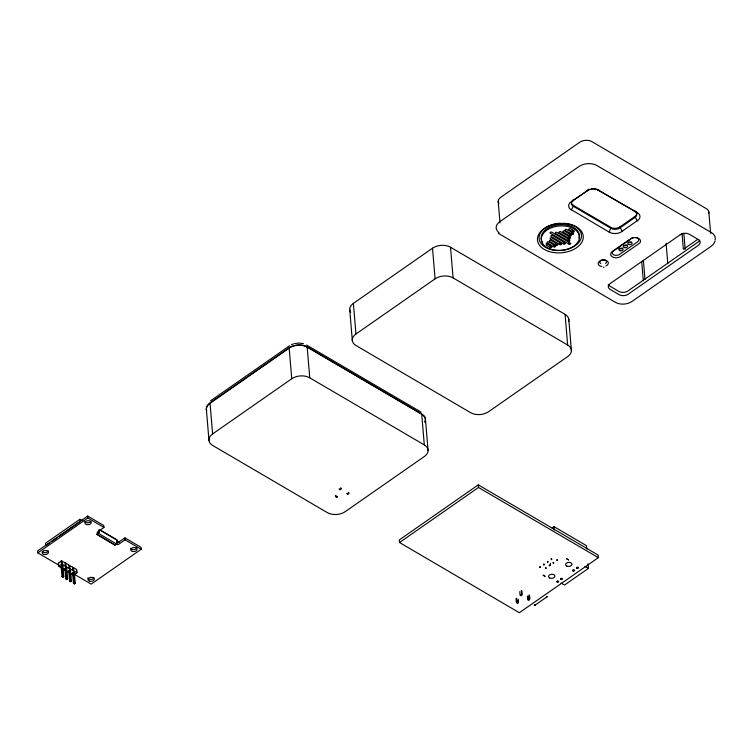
<?xml version="1.0" encoding="UTF-8"?>
<svg xmlns="http://www.w3.org/2000/svg" width="753" height="753" viewBox="0 0 753 753"><rect width="100%" height="100%" fill="white"/><g stroke="black" fill="none" stroke-linecap="round" stroke-linejoin="round"><path stroke-width="1.13" d="M114.908 545.05L96.817 534.291L114.908 545.05L116.395 543.939L117.139 544.381A1.064 0.678 -4.8 0 0 118.645 544.306L125.064 539.826L124.904 537.868L118.475 542.348A1.064 0.678 -4.8 0 1 117.054 542.461M546.687 596.856L546.894 596.263L546.744 596.894A1.101 0.574 55.1 0 0 547.073 596.705L546.744 596.894M550.471 565.343C547.139 566.294 551.996 564.712 550.292 563.169M534.912 605.064L534.216 605.101L535.044 605.054A1.101 0.574 55.1 0 0 535.364 604.866L535.044 605.054M715.096 241.016L713.486 244.132L711.096 246.316L631.993 301.454C627.051 304.683 620.199 305.125 615.041 302.151L498.364 233.317M62.876 577.175L63.77 576.544L62.894 566.115L61.991 565.588L61.097 566.209L61.972 576.647L62.904 577.118M66.706 579.415L67.601 578.793L66.725 568.355L65.822 567.828L64.927 568.449L65.803 578.888L66.735 579.358M70.537 581.655L71.431 581.034L70.556 570.605L69.653 570.068L68.749 570.699L69.634 581.128L70.537 581.655L71.431 581.034L70.528 580.507L69.653 570.068M74.359 583.904L75.262 583.274L74.378 572.845L73.474 572.318L72.58 572.939L73.455 583.368L74.387 583.839M609.252 232.178L569.917 208.873A9.384 5.996 -4.8 0 1 569.88 202.868L588.215 190.085A9.384 5.996 -4.8 0 1 597.581 189.596L638.704 213.683A9.384 5.996 -4.8 0 1 638.742 219.688L620.406 232.47A9.384 5.996 -4.8 0 1 611.041 232.969L609.252 232.178L610.937 227.387L573.249 205.305A6.382 4.076 -4.8 0 1 571.574 201.456M556.994 581.241L557.691 582.201M560.787 578.605L560.863 579.405A0.96 0.612 -4.8 0 0 562.482 579.001A0.96 0.612 -4.8 0 0 561.211 578.379A0.96 0.612 -4.8 0 0 560.919 579.434M572.986 570.096L573.061 570.906M576.77 567.451L576.854 568.261A0.96 0.612 -4.8 0 0 578.464 567.856A0.96 0.612 -4.8 0 0 577.203 567.235A0.96 0.612 -4.8 0 0 576.911 568.289M571.292 209.946L573.334 206.284A6.382 4.076 -4.8 0 1 573.287 200.514L573.212 199.536M539.75 566.783C540.87 569.136 540.447 565.061 539.835 567.564M543.544 564.138C544.664 566.491 544.24 562.416 543.628 564.919M547.337 561.503C548.457 563.846 548.033 559.771 547.422 562.275M551.13 558.858C552.137 561.239 551.911 557.107 551.215 559.63M545.483 567.706C546.593 570.049 546.17 565.983 545.558 568.487M549.266 565.061L549.351 565.842M553.06 562.416C554.18 564.769 553.756 560.693 553.144 563.197M556.853 559.78C557.973 562.124 557.549 558.048 556.938 560.552M96.817 534.376L98.85 532.625L99.067 530.056M96.826 534.461L99.01 532.578L99.123 529.717M98.379 533.378L97.551 532.898A1.064 0.678 -4.8 0 1 97.542 531.938L103.961 527.467L103.801 525.509L87.668 516.059L37.65 550.923L37.81 552.881L58.96 565.268M98.304 533.246L116.395 543.939M116.404 544.014L117.393 542.132L116.96 539.929A4.885 2.786 -59.6 0 0 116.621 539.647L100.535 530.225M210.529 400.86L289.632 345.721M206.614 410.827A12.754 8.151 -4.8 0 1 210.04 403.279L289.18 348.112A12.754 8.151 -4.8 0 1 307.177 347.171L421.736 414.282A12.754 8.151 -4.8 0 1 424.974 422.254M350.691 312.401A12.754 8.151 -4.8 0 1 353.383 303.365L432.514 248.198A12.754 8.151 -4.8 0 1 450.52 247.248L565.07 314.359A12.754 8.151 -4.8 0 1 568.609 321.54M82.811 520.944L79.931 519.259L45.585 543.195L45.792 545.643L49.604 542.979M51.515 541.652L57.237 537.661M59.148 536.334L80.129 521.697L79.931 519.259M37.81 552.881L87.837 518.017L87.668 516.059M212.619 433.926L291.75 378.759A12.754 8.151 -4.8 0 1 309.756 377.818L424.306 444.919A12.754 8.151 -4.8 0 1 424.391 456.469L345.26 511.626A12.754 8.151 -4.8 0 1 327.254 512.577L212.704 445.465A12.754 8.151 -4.8 0 1 212.619 433.926L210.04 403.279M355.953 334.003L435.093 278.845A12.754 8.151 -4.8 0 1 453.09 277.895L567.649 345.006A12.754 8.151 -4.8 0 1 567.734 356.546L488.593 411.712A12.754 8.151 -4.8 0 1 470.597 412.653L356.037 345.552A12.754 8.151 -4.8 0 1 355.953 334.003L353.383 303.365M58.405 563.413L61.238 560.957L65.069 562.717L65.332 566.294L76.815 572.544L73.982 575M65.332 566.294L62.254 564.016L58.668 566.03L61.746 568.317M62.894 566.115L62 566.736L61.097 566.209M66.725 568.355L65.831 568.986L64.927 568.449M70.556 570.605L69.662 571.226L68.749 570.699M62.894 576.732L63.77 576.544L62.866 576.017L62.603 576.939L61.972 576.647L62.866 576.017L61.991 565.588M74.378 572.845L73.483 573.466L72.58 572.939M114.908 544.89L116.941 543.214L117.11 540.541M66.725 578.972L67.601 578.793L66.697 578.257L66.424 579.179L65.803 578.888L66.697 578.257L65.822 567.828M70.556 581.212L69.634 581.128L70.528 580.507L70.857 581.391M74.387 583.462L75.262 583.274L74.349 582.747L74.086 583.669L73.455 583.368L74.349 582.747L73.474 572.318M124.904 537.868L141.027 547.318L141.188 549.276L91.169 584.14L74.058 574.115M610.937 227.387A6.382 4.076 -4.8 0 0 619.935 226.907L634.864 216.506A6.382 4.076 -4.8 0 0 635.843 211.527M697.447 239.529L683.385 249.328L682.039 233.355M478.287 484.857L399.297 539.92L399.514 542.527L519.344 612.726L598.334 557.662L598.117 555.055L478.287 484.857L478.503 487.464L598.334 557.662M399.514 542.527L478.503 487.464M552.005 527.938L553.916 526.601L586.474 545.68L586.756 549.088M535.289 604.97L546.998 596.818M587.999 563.865L588.385 568.421L564.496 585.072L561.079 583.067M571.235 201.653L588.225 190.104A6.382 4.076 -4.8 0 1 589.533 189.389M586.436 191.055L588.225 190.104L588.14 189.125M291.42 344.676L293.444 343.876M294.527 343.575L299.082 343.048L303.468 343.669M603.464 267.343L604.066 267.259M69.154 568.543L68.89 564.957L65.069 562.717M68.9 565.447L72.721 567.207L72.985 570.303M72.985 570.783L72.73 567.687L73.474 567.649L76.552 569.447L76.815 572.544M337.542 496.312A1.101 0.574 55.1 0 1 337.175 496.82L336.666 496.585A1.101 0.574 55.1 0 1 335.979 495.399M335.377 495.813A1.101 0.574 55.1 0 0 336.054 496.989L336.572 497.234A1.101 0.574 55.1 0 0 336.949 496.735L337.175 496.82M516.605 598.23L516.869 601.365A1.101 0.574 55.1 0 0 517.527 602.541L518.045 602.776A1.101 0.574 55.1 0 0 518.422 602.278L518.158 599.143M516.003 598.654L516.266 601.788A1.101 0.574 55.1 0 0 516.925 602.955L517.443 603.2A1.101 0.574 55.1 0 0 517.819 602.692L517.65 600.602M591.067 188.899A6.382 4.076 -4.8 0 1 597.223 189.634L599.369 190.377M637.33 212.619L597.223 189.634M116.348 539.75L116.499 539.826A4.574 2.607 -59.6 0 1 116.8 540.07L116.969 540.278M336.572 497.234L336.412 497.206M518.045 602.776L517.885 602.748M517.443 603.2L517.292 603.162M572.779 231.98L568.91 229.721A1.064 0.678 -4.8 0 1 570.35 228.714L574.219 230.973A1.064 0.678 -4.8 0 1 572.779 231.98L572.591 229.806M572.045 234.428L565.164 230.399A1.064 0.678 -4.8 0 1 566.604 229.392L573.485 233.421A1.064 0.678 -4.8 0 1 572.045 234.428L571.772 231.162M569.805 235.99L562.924 231.962A1.064 0.678 -4.8 0 1 564.364 230.955L571.245 234.983A1.064 0.678 -4.8 0 1 569.805 235.99L569.532 232.724M569.07 238.428L559.178 232.639A1.064 0.678 -4.8 0 1 560.618 231.632L570.51 237.43A1.064 0.678 -4.8 0 1 569.07 238.428L568.797 235.171M568.336 240.875L555.432 233.317A1.064 0.678 -4.8 0 1 556.872 232.31L569.786 239.868A1.064 0.678 -4.8 0 1 568.336 240.875L568.157 238.701M569.117 244.207L550.179 233.11A1.064 0.678 -4.8 0 1 551.62 232.103L570.558 243.2A1.064 0.678 -4.8 0 1 569.117 244.207L568.844 240.941M563.856 244L550.951 236.433A1.064 0.678 -4.8 0 1 552.391 235.435L565.305 242.993A1.064 0.678 -4.8 0 1 563.856 244L563.677 241.826M560.11 244.678L550.217 238.88A1.064 0.678 -4.8 0 1 551.667 237.873L561.559 243.671A1.064 0.678 -4.8 0 1 560.11 244.678L559.931 242.504M556.363 245.356L549.483 241.327A1.064 0.678 -4.8 0 1 550.932 240.32L557.804 244.349A1.064 0.678 -4.8 0 1 556.363 245.356L556.185 243.181M554.123 246.918L547.252 242.89A1.064 0.678 -4.8 0 1 548.692 241.882L555.563 245.911A1.064 0.678 -4.8 0 1 554.123 246.918L553.944 244.744M546.518 245.327L550.377 247.596A1.064 0.678 -4.8 0 0 551.817 246.589L547.958 244.33A1.064 0.678 -4.8 0 0 546.518 245.327L546.33 243.153M306.584 345.025L421.115 412.126M584.968 566.416L588.385 568.421M87.837 518.017L103.961 527.467M125.064 539.826L141.188 549.276M100.422 530.404L115.491 539.233M117.27 541.134L119.2 542.264M62.499 568.75L64.805 570.106M66.32 571L69.398 572.798M70.151 573.24L73.229 575.038M637.386 220.902L634.864 216.506M622.185 231.5L619.935 226.907M708.818 211.866L710.625 233.411M683.828 233.317L685.174 249.29M666.094 243.257L667.807 263.682M643.391 260.293L645.001 279.448M641.707 261.46L643.326 280.756M634.826 210.727L634.901 211.706A6.382 4.076 -4.8 0 1 634.948 217.476L620.02 227.886A6.382 4.076 -4.8 0 1 611.012 228.366L573.334 206.284L573.249 205.305M568.779 319.14L571.414 350.578M565.07 314.359L567.649 345.006M550.198 245.422L550.377 247.596M553.916 526.601L554.199 530.018M498.204 201.343L500.011 222.888M529.557 595.331L529.83 598.626A1.101 0.631 -59.6 0 1 529.124 600.019A1.101 0.631 -59.6 0 1 528.277 599.708M528.945 594.983L529.227 598.277A1.101 0.631 -59.6 0 1 528.521 599.661A1.101 0.631 -59.6 0 1 527.674 599.36L527.411 596.056M528.013 596.404L528.201 598.597M521.904 590.917L522.168 594.145A1.092 0.621 -59.6 0 1 521.471 595.529A1.092 0.621 -59.6 0 1 520.634 595.218M521.302 590.559L521.565 593.797A1.092 0.621 -59.6 0 1 520.869 595.171A1.092 0.621 -59.6 0 1 520.031 594.87L519.758 591.632M450.52 247.248L453.09 277.895M432.514 248.198L435.093 278.845M425.436 419.054L428.081 450.501M421.736 414.282L424.306 444.919M349.693 309.332L352.338 340.77M307.177 347.171L309.756 377.818M289.18 348.112L291.75 378.759M206.36 409.246L208.995 440.684M76.815 573.024L76.552 569.447M73.474 567.649L73.738 570.746M69.653 565.399L69.907 568.496M65.822 563.159L66.076 566.256M61.991 560.919L62.254 564.016M61.238 560.957L61.501 564.053M58.405 562.933L58.668 566.51M72.721 567.207L72.73 567.687M715.058 239.859A12.754 8.151 -4.8 0 0 711.529 232.677L596.969 165.566A12.754 8.151 -4.8 0 0 578.972 166.517L499.832 221.683A12.754 8.151 -4.8 0 0 497.14 230.719M499.079 232.677A12.754 8.151 -4.8 0 1 497.677 231.416M498.863 203.395A8.499 5.431 -4.8 0 1 500.66 197.361L579.791 142.204A8.499 5.431 -4.8 0 1 591.792 141.573L706.352 208.675A8.499 5.431 -4.8 0 1 708.705 213.466M608.208 284.399A6.382 4.076 -4.8 0 0 609.864 286.14L618.91 291.439A6.382 4.076 -4.8 0 0 627.908 290.969L698.087 242.042A6.382 4.076 -4.8 0 0 699.716 240.132M622.675 248.132A2.127 1.355 -4.8 0 1 620.566 248.914A2.127 1.355 -4.8 0 1 618.787 248.01M627.155 245.017A2.127 1.355 -4.8 0 1 623.484 245.205M631.306 242.193A2.127 1.355 -4.8 0 1 627.964 242.08M629.235 240.019A2.127 1.355 -4.8 0 1 629.781 239.943M541.548 240.226A19.136 12.227 -4.8 0 1 560.166 224.61A19.136 12.227 -4.8 0 1 579.001 238.249M542.649 242.466A19.136 12.227 -4.8 0 1 542.009 241.365M564.298 223.293A21.263 13.582 -4.8 0 1 577.146 244.245A21.263 13.582 -4.8 0 1 541.275 243.868A21.263 13.582 -4.8 0 1 560.157 223.246M636.539 237.675A4.254 2.72 -4.8 0 1 637.452 241.911L619.54 254.401A4.254 2.72 -4.8 0 1 613.535 254.712A4.254 2.72 -4.8 0 1 613.507 250.862L631.428 238.372A4.254 2.72 -4.8 0 1 633.32 237.572M600.743 263.635A3.398 2.174 -4.8 0 1 600.715 260.557A3.398 2.174 -4.8 0 1 605.516 260.303A3.398 2.174 -4.8 0 1 605.544 263.381M601.939 266.506A5.12 3.266 -4.8 0 1 598.804 261.865A5.12 3.266 -4.8 0 1 606.833 260.764A5.12 3.266 -4.8 0 1 605.817 265.969M48.248 550.848A3.191 2.033 -4.8 0 1 45.519 552.542A3.191 2.033 -4.8 0 1 42.309 551.591M93.984 577.89A3.191 2.033 -4.8 0 1 90.793 579.424A3.191 2.033 -4.8 0 1 87.866 577.965M90.784 521.443A3.191 2.033 -4.8 0 1 87.63 522.78A3.191 2.033 -4.8 0 1 84.825 521.424M136.848 547.798A3.191 2.033 -4.8 0 1 133.846 549.615A3.191 2.033 -4.8 0 1 130.646 548.269M116.367 539.543A2.014 1.148 -59.6 0 1 116.611 539.647M340.695 487.831A1.092 0.621 -59.6 0 1 339.998 489.205A1.092 0.621 -59.6 0 1 339.161 488.904M341.297 488.189A1.092 0.621 -59.6 0 1 340.601 489.563A1.092 0.621 -59.6 0 1 339.763 489.262M348.959 492.669A1.101 0.631 -59.6 0 1 348.253 494.053A1.101 0.631 -59.6 0 1 347.406 493.752M348.357 492.311A1.101 0.631 -59.6 0 1 347.651 493.704A1.101 0.631 -59.6 0 1 346.804 493.394M206.586 410.498A12.754 8.151 -4.8 0 1 210.012 402.949L289.152 347.792A12.754 8.151 -4.8 0 1 307.149 346.841L421.708 413.952A12.754 8.151 -4.8 0 1 424.946 421.925M612.33 251.521L611.464 252.293A5.968 3.812 -4.8 0 0 612.443 256.858A5.968 3.812 -4.8 0 0 619.634 257.084L639.721 243.087A5.968 3.812 -4.8 0 0 638.742 238.522A5.968 3.812 -4.8 0 0 631.551 238.296L612.33 251.521M680.27 234.71L610.099 283.627A6.382 4.076 -4.8 0 0 610.137 289.397L619.182 294.696A6.382 4.076 -4.8 0 0 628.181 294.225L698.36 245.309A6.382 4.076 -4.8 0 0 698.313 239.539L689.277 234.239A6.382 4.076 -4.8 0 0 680.27 234.71M543.186 575.198L544.993 576.261L543.186 575.198M566.698 558.811L568.506 559.874L566.698 558.811M549.671 577.975A3.191 2.033 -4.8 0 0 554.848 576.516A3.191 2.033 -4.8 0 0 550.631 574.445A3.191 2.033 -4.8 0 0 549.671 577.975M566.736 566.077A3.191 2.033 -4.8 0 0 571.913 564.618A3.191 2.033 -4.8 0 0 567.706 562.547A3.191 2.033 -4.8 0 0 566.736 566.077M557.126 582.078A0.96 0.612 -4.8 0 0 558.688 581.645A0.96 0.612 -4.8 0 0 557.418 581.024A0.96 0.612 -4.8 0 0 557.126 582.078M573.118 570.934A0.96 0.612 -4.8 0 0 574.68 570.501A0.96 0.612 -4.8 0 0 573.41 569.88A0.96 0.612 -4.8 0 0 573.118 570.934M624.425 247.624A2.127 1.355 -4.8 0 0 627.597 246.278A2.127 1.355 -4.8 0 0 624.406 245.262A2.127 1.355 -4.8 0 0 624.425 247.624M628.906 244.499A2.127 1.355 -4.8 0 0 632.078 243.153A2.127 1.355 -4.8 0 0 628.887 242.137A2.127 1.355 -4.8 0 0 628.906 244.499M619.945 250.74A2.127 1.355 -4.8 0 0 623.126 249.394A2.127 1.355 -4.8 0 0 619.935 248.386A2.127 1.355 -4.8 0 0 619.945 250.74M550.895 249.262A19.136 12.227 -4.8 0 0 579.462 237.148A19.136 12.227 -4.8 0 0 550.744 228.055A19.136 12.227 -4.8 0 0 550.895 249.262M549.003 251.483A22.966 14.665 -4.8 0 0 583.283 236.95A22.966 14.665 -4.8 0 0 548.815 226.032A22.966 14.665 -4.8 0 0 549.003 251.483M43.768 554.349A3.191 2.033 -4.8 0 0 48.493 552.297A3.191 2.033 -4.8 0 0 43.674 550.82A3.191 2.033 -4.8 0 0 43.768 554.349M89.598 581.194A3.191 2.033 -4.8 0 0 94.323 579.142A3.191 2.033 -4.8 0 0 89.494 577.664A3.191 2.033 -4.8 0 0 89.598 581.194M86.51 524.559A3.191 2.033 -4.8 0 0 91.235 522.507A3.191 2.033 -4.8 0 0 86.416 521.029A3.191 2.033 -4.8 0 0 86.51 524.559M132.34 551.403A3.191 2.033 -4.8 0 0 137.065 549.351A3.191 2.033 -4.8 0 0 132.236 547.873A3.191 2.033 -4.8 0 0 132.34 551.403"/></g></svg>
